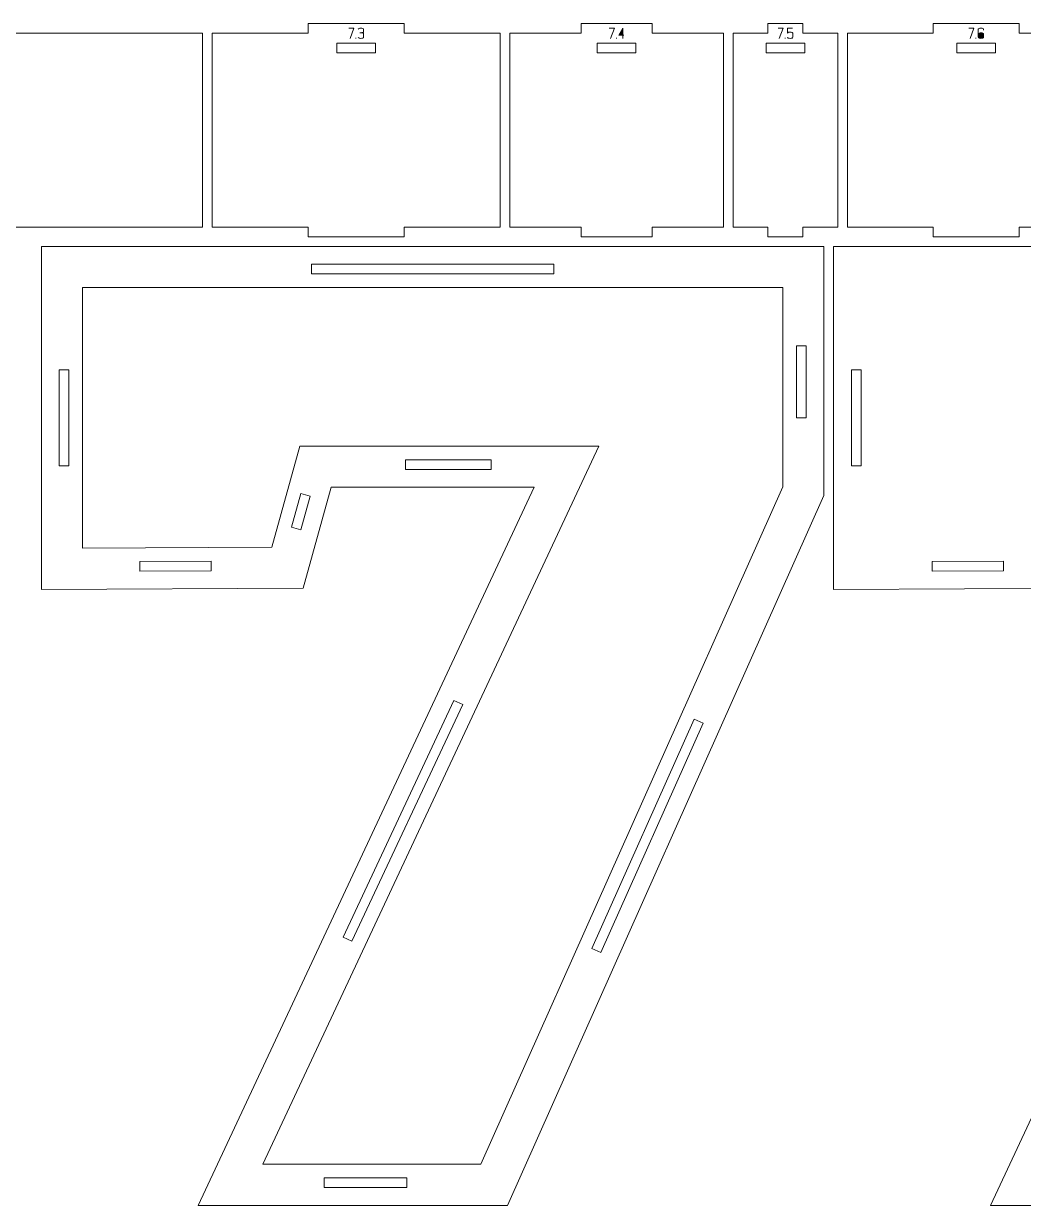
# Model space of a CAD drawing. Header units: centimetres. Extents: x -191 to 212, y -234 to 239.
# Drawn here: x 56.63 to 87.59, y -99.57 to -62.98 of the extents above; entities that cross this region are included whole.
import ezdxf

# ---------------------------------------------------------------- set-up
doc = ezdxf.new("R2010")
doc.units = ezdxf.units.CM
doc.header["$MEASUREMENT"] = 0
doc.layers.add('Capa 1', color=7, linetype='Continuous')

msp = doc.modelspace()

# ---------------------------------------------------------------- hatches: boundary and pattern name
at = {"layer": 'Capa 1', "true_color": 0x3e4095}
h = msp.add_hatch(color=175, dxfattribs=at)
edge = h.paths.add_edge_path()
edge.add_spline(control_points=[(66.73658, -63.43409), (66.73658, -63.43409), (66.85766, -63.11765), (66.85766, -63.11765), (66.85766, -63.11765), (66.69806, -63.11765), (66.69806, -63.11765), (66.69806, -63.11765), (66.85766, -63.11765), (66.85766, -63.11765), (66.85766, -63.11765), (66.73658, -63.43409), (66.73658, -63.43409)], knot_values=[0, 0, 0, 0, 0.25, 0.25, 0.25, 0.5, 0.5, 0.5, 0.75, 0.75, 0.75, 1, 1, 1, 1], degree=3, periodic=1)
h = msp.add_hatch(color=175, dxfattribs=at)
edge = h.paths.add_edge_path()
edge.add_spline(control_points=[(67.07412, -63.43409), (67.05058, -63.43409), (67.03093, -63.43065), (67.01519, -63.42377), (66.99944, -63.41689), (66.99157, -63.40856), (66.99157, -63.39878), (66.99157, -63.40856), (66.99944, -63.41689), (67.01519, -63.42377), (67.03093, -63.43065), (67.05058, -63.43409), (67.07412, -63.43409), (67.09766, -63.43409), (67.11731, -63.43065), (67.13305, -63.42377), (67.1488, -63.41689), (67.15667, -63.40856), (67.15667, -63.39878), (67.15667, -63.39878), (67.15667, -63.29559), (67.15667, -63.29559), (67.15667, -63.28733), (67.15101, -63.28015), (67.1397, -63.27404), (67.12839, -63.26792), (67.09522, -63.26379), (67.04018, -63.26165), (67.09491, -63.25829), (67.12778, -63.25431), (67.13878, -63.24973), (67.14979, -63.24514), (67.15575, -63.23765), (67.15667, -63.22726), (67.15667, -63.22726), (67.15667, -63.15296), (67.15667, -63.15296), (67.15667, -63.14318), (67.1488, -63.13485), (67.13305, -63.12797), (67.11731, -63.12109), (67.09766, -63.11765), (67.07412, -63.11765), (67.05058, -63.11765), (67.03093, -63.12109), (67.01519, -63.12797), (66.99944, -63.13485), (66.99157, -63.14318), (66.99157, -63.15296), (66.99157, -63.14318), (66.99944, -63.13485), (67.01519, -63.12797), (67.03093, -63.12109), (67.05058, -63.11765), (67.07412, -63.11765), (67.09766, -63.11765), (67.11731, -63.12109), (67.13305, -63.12797), (67.1488, -63.13485), (67.15667, -63.14318), (67.15667, -63.15296), (67.15667, -63.15296), (67.15667, -63.22726), (67.15667, -63.22726), (67.15575, -63.23765), (67.14979, -63.24514), (67.13878, -63.24973), (67.12778, -63.25431), (67.09491, -63.25829), (67.04018, -63.26165), (67.09522, -63.26379), (67.12839, -63.26792), (67.1397, -63.27404), (67.15101, -63.28015), (67.15667, -63.28733), (67.15667, -63.29559), (67.15667, -63.29559), (67.15667, -63.39878), (67.15667, -63.39878), (67.15667, -63.40856), (67.1488, -63.41689), (67.13305, -63.42377), (67.11731, -63.43065), (67.09766, -63.43409), (67.07412, -63.43409)], knot_values=[0, 0, 0, 0, 0.03571429, 0.03571429, 0.03571429, 0.07142857, 0.07142857, 0.07142857, 0.10714286, 0.10714286, 0.10714286, 0.14285714, 0.14285714, 0.14285714, 0.17857143, 0.17857143, 0.17857143, 0.21428571, 0.21428571, 0.21428571, 0.25, 0.25, 0.25, 0.28571429, 0.28571429, 0.28571429, 0.32142857, 0.32142857, 0.32142857, 0.35714286, 0.35714286, 0.35714286, 0.39285714, 0.39285714, 0.39285714, 0.42857143, 0.42857143, 0.42857143, 0.46428571, 0.46428571, 0.46428571, 0.5, 0.5, 0.5, 0.53571429, 0.53571429, 0.53571429, 0.57142857, 0.57142857, 0.57142857, 0.60714286, 0.60714286, 0.60714286, 0.64285714, 0.64285714, 0.64285714, 0.67857143, 0.67857143, 0.67857143, 0.71428571, 0.71428571, 0.71428571, 0.75, 0.75, 0.75, 0.78571429, 0.78571429, 0.78571429, 0.82142857, 0.82142857, 0.82142857, 0.85714286, 0.85714286, 0.85714286, 0.89285714, 0.89285714, 0.89285714, 0.92857143, 0.92857143, 0.92857143, 0.96428571, 0.96428571, 0.96428571, 1, 1, 1, 1], degree=3, periodic=1)
h = msp.add_hatch(color=175, dxfattribs=at)
edge = h.paths.add_edge_path()
edge.add_spline(control_points=[(74.80545, -63.43409), (74.80545, -63.43409), (74.92653, -63.11765), (74.92653, -63.11765), (74.92653, -63.11765), (74.76693, -63.11765), (74.76693, -63.11765), (74.76693, -63.11765), (74.92653, -63.11765), (74.92653, -63.11765), (74.92653, -63.11765), (74.80545, -63.43409), (74.80545, -63.43409)], knot_values=[0, 0, 0, 0, 0.25, 0.25, 0.25, 0.5, 0.5, 0.5, 0.75, 0.75, 0.75, 1, 1, 1, 1], degree=3, periodic=1)
h = msp.add_hatch(color=175, dxfattribs=at)
edge = h.paths.add_edge_path()
edge.add_spline(control_points=[(75.19023, -63.32953), (75.19023, -63.32953), (75.19023, -63.11719), (75.19023, -63.11719), (75.19023, -63.11719), (75.06044, -63.32953), (75.06044, -63.32953), (75.06044, -63.32953), (75.19023, -63.32953), (75.19023, -63.32953)], knot_values=[0, 0, 0, 0, 0.33333333, 0.33333333, 0.33333333, 0.66666667, 0.66666667, 0.66666667, 1, 1, 1, 1], degree=3, periodic=1)
h = msp.add_hatch(color=175, dxfattribs=at)
edge = h.paths.add_edge_path()
edge.add_spline(control_points=[(75.19023, -63.32953), (75.19023, -63.32953), (75.19023, -63.43409), (75.19023, -63.43409), (75.19023, -63.43409), (75.19023, -63.32953), (75.19023, -63.32953), (75.19023, -63.32953), (75.06044, -63.32953), (75.06044, -63.32953), (75.06044, -63.32953), (75.19023, -63.11719), (75.19023, -63.11719), (75.19023, -63.11719), (75.19023, -63.32953), (75.19023, -63.32953), (75.19023, -63.32953), (75.22004, -63.32953), (75.22004, -63.32953), (75.22004, -63.32953), (75.19023, -63.32953), (75.19023, -63.32953)], knot_values=[0, 0, 0, 0, 0.14285714, 0.14285714, 0.14285714, 0.28571429, 0.28571429, 0.28571429, 0.42857143, 0.42857143, 0.42857143, 0.57142857, 0.57142857, 0.57142857, 0.71428571, 0.71428571, 0.71428571, 0.85714286, 0.85714286, 0.85714286, 1, 1, 1, 1], degree=3, periodic=1)
h = msp.add_hatch(color=175, dxfattribs=at)
edge = h.paths.add_edge_path()
edge.add_spline(control_points=[(80.03052, -63.43409), (80.03052, -63.43409), (80.1516, -63.11765), (80.1516, -63.11765), (80.1516, -63.11765), (79.992, -63.11765), (79.992, -63.11765), (79.992, -63.11765), (80.1516, -63.11765), (80.1516, -63.11765), (80.1516, -63.11765), (80.03052, -63.43409), (80.03052, -63.43409)], knot_values=[0, 0, 0, 0, 0.25, 0.25, 0.25, 0.5, 0.5, 0.5, 0.75, 0.75, 0.75, 1, 1, 1, 1], degree=3, periodic=1)
h = msp.add_hatch(color=175, dxfattribs=at)
edge = h.paths.add_edge_path()
edge.add_spline(control_points=[(80.36806, -63.43409), (80.34452, -63.43409), (80.32487, -63.43065), (80.30913, -63.42377), (80.29338, -63.41689), (80.28551, -63.40856), (80.28551, -63.39878), (80.28551, -63.40856), (80.29338, -63.41689), (80.30913, -63.42377), (80.32487, -63.43065), (80.34452, -63.43409), (80.36806, -63.43409), (80.3916, -63.43409), (80.41125, -63.43065), (80.42699, -63.42377), (80.44274, -63.41689), (80.45061, -63.40856), (80.45061, -63.39878), (80.45061, -63.39878), (80.45061, -63.27312), (80.45061, -63.27312), (80.45061, -63.26333), (80.44274, -63.255), (80.42699, -63.24812), (80.41125, -63.24124), (80.3916, -63.2378), (80.36806, -63.2378), (80.34666, -63.23964), (80.33015, -63.24209), (80.31853, -63.24514), (80.30691, -63.2482), (80.29591, -63.25753), (80.28551, -63.27312), (80.28551, -63.27312), (80.28551, -63.11765), (80.28551, -63.11765), (80.28551, -63.11765), (80.44511, -63.11765), (80.44511, -63.11765), (80.44511, -63.11765), (80.28551, -63.11765), (80.28551, -63.11765), (80.28551, -63.11765), (80.28551, -63.27312), (80.28551, -63.27312), (80.29591, -63.25753), (80.30691, -63.2482), (80.31853, -63.24514), (80.33015, -63.24209), (80.34666, -63.23964), (80.36806, -63.2378), (80.3916, -63.2378), (80.41125, -63.24124), (80.42699, -63.24812), (80.44274, -63.255), (80.45061, -63.26333), (80.45061, -63.27312), (80.45061, -63.27312), (80.45061, -63.39878), (80.45061, -63.39878), (80.45061, -63.40856), (80.44274, -63.41689), (80.42699, -63.42377), (80.41125, -63.43065), (80.3916, -63.43409), (80.36806, -63.43409)], knot_values=[0, 0, 0, 0, 0.04545455, 0.04545455, 0.04545455, 0.09090909, 0.09090909, 0.09090909, 0.13636364, 0.13636364, 0.13636364, 0.18181818, 0.18181818, 0.18181818, 0.22727273, 0.22727273, 0.22727273, 0.27272727, 0.27272727, 0.27272727, 0.31818182, 0.31818182, 0.31818182, 0.36363636, 0.36363636, 0.36363636, 0.40909091, 0.40909091, 0.40909091, 0.45454545, 0.45454545, 0.45454545, 0.5, 0.5, 0.5, 0.54545455, 0.54545455, 0.54545455, 0.59090909, 0.59090909, 0.59090909, 0.63636364, 0.63636364, 0.63636364, 0.68181818, 0.68181818, 0.68181818, 0.72727273, 0.72727273, 0.72727273, 0.77272727, 0.77272727, 0.77272727, 0.81818182, 0.81818182, 0.81818182, 0.86363636, 0.86363636, 0.86363636, 0.90909091, 0.90909091, 0.90909091, 0.95454545, 0.95454545, 0.95454545, 1, 1, 1, 1], degree=3, periodic=1)
h = msp.add_hatch(color=175, dxfattribs=at)
edge = h.paths.add_edge_path()
edge.add_spline(control_points=[(85.93995, -63.43409), (85.93995, -63.43409), (86.06103, -63.11765), (86.06103, -63.11765), (86.06103, -63.11765), (85.90143, -63.11765), (85.90143, -63.11765), (85.90143, -63.11765), (86.06103, -63.11765), (86.06103, -63.11765), (86.06103, -63.11765), (85.93995, -63.43409), (85.93995, -63.43409)], knot_values=[0, 0, 0, 0, 0.25, 0.25, 0.25, 0.5, 0.5, 0.5, 0.75, 0.75, 0.75, 1, 1, 1, 1], degree=3, periodic=1)
h = msp.add_hatch(color=175, dxfattribs=at)
edge = h.paths.add_edge_path()
edge.add_spline(control_points=[(86.27749, -63.43409), (86.25395, -63.43409), (86.2343, -63.43065), (86.21856, -63.42377), (86.20281, -63.41689), (86.19494, -63.40856), (86.19494, -63.39878), (86.19494, -63.39878), (86.19494, -63.29192), (86.19494, -63.29192), (86.19494, -63.29192), (86.19494, -63.15296), (86.19494, -63.15296), (86.19494, -63.14318), (86.20281, -63.13485), (86.21856, -63.12797), (86.2343, -63.12109), (86.25395, -63.11765), (86.27749, -63.11765), (86.30103, -63.11765), (86.32068, -63.12109), (86.33642, -63.12797), (86.35217, -63.13485), (86.36004, -63.14318), (86.36004, -63.15296), (86.36004, -63.15296), (86.36004, -63.17864), (86.36004, -63.17864), (86.36004, -63.17864), (86.36004, -63.15296), (86.36004, -63.15296), (86.36004, -63.14318), (86.35217, -63.13485), (86.33642, -63.12797), (86.32068, -63.12109), (86.30103, -63.11765), (86.27749, -63.11765), (86.25395, -63.11765), (86.2343, -63.12109), (86.21856, -63.12797), (86.20281, -63.13485), (86.19494, -63.14318), (86.19494, -63.15296), (86.19494, -63.15296), (86.19494, -63.29192), (86.19494, -63.29192), (86.19494, -63.28275), (86.20449, -63.27457), (86.2236, -63.26739), (86.24271, -63.2602), (86.26067, -63.25661), (86.27749, -63.25661), (86.30103, -63.25661), (86.32068, -63.26005), (86.33642, -63.26693), (86.35217, -63.27381), (86.36004, -63.28214), (86.36004, -63.29192), (86.36004, -63.29192), (86.36004, -63.39878), (86.36004, -63.39878), (86.36004, -63.40856), (86.35217, -63.41689), (86.33642, -63.42377), (86.32068, -63.43065), (86.30103, -63.43409), (86.27749, -63.43409)], knot_values=[0, 0, 0, 0, 0.04545455, 0.04545455, 0.04545455, 0.09090909, 0.09090909, 0.09090909, 0.13636364, 0.13636364, 0.13636364, 0.18181818, 0.18181818, 0.18181818, 0.22727273, 0.22727273, 0.22727273, 0.27272727, 0.27272727, 0.27272727, 0.31818182, 0.31818182, 0.31818182, 0.36363636, 0.36363636, 0.36363636, 0.40909091, 0.40909091, 0.40909091, 0.45454545, 0.45454545, 0.45454545, 0.5, 0.5, 0.5, 0.54545455, 0.54545455, 0.54545455, 0.59090909, 0.59090909, 0.59090909, 0.63636364, 0.63636364, 0.63636364, 0.68181818, 0.68181818, 0.68181818, 0.72727273, 0.72727273, 0.72727273, 0.77272727, 0.77272727, 0.77272727, 0.81818182, 0.81818182, 0.81818182, 0.86363636, 0.86363636, 0.86363636, 0.90909091, 0.90909091, 0.90909091, 0.95454545, 0.95454545, 0.95454545, 1, 1, 1, 1], degree=3, periodic=1)
h = msp.add_hatch(color=175, dxfattribs=at)
edge = h.paths.add_edge_path()
edge.add_spline(control_points=[(86.19494, -63.39878), (86.19494, -63.40856), (86.20281, -63.41689), (86.21856, -63.42377), (86.2343, -63.43065), (86.25395, -63.43409), (86.27749, -63.43409), (86.30103, -63.43409), (86.32068, -63.43065), (86.33642, -63.42377), (86.35217, -63.41689), (86.36004, -63.40856), (86.36004, -63.39878), (86.36004, -63.39878), (86.36004, -63.29192), (86.36004, -63.29192), (86.36004, -63.28214), (86.35217, -63.27381), (86.33642, -63.26693), (86.32068, -63.26005), (86.30103, -63.25661), (86.27749, -63.25661), (86.26067, -63.25661), (86.24271, -63.2602), (86.2236, -63.26739), (86.20449, -63.27457), (86.19494, -63.28275), (86.19494, -63.29192), (86.19494, -63.29192), (86.19494, -63.39878), (86.19494, -63.39878)], knot_values=[0, 0, 0, 0, 0.1, 0.1, 0.1, 0.2, 0.2, 0.2, 0.3, 0.3, 0.3, 0.4, 0.4, 0.4, 0.5, 0.5, 0.5, 0.6, 0.6, 0.6, 0.7, 0.7, 0.7, 0.8, 0.8, 0.8, 0.9, 0.9, 0.9, 1, 1, 1, 1], degree=3, periodic=1)
h = msp.add_hatch(color=175, dxfattribs=at)
edge = h.paths.add_edge_path()
edge.add_spline(control_points=[(66.91819, -63.43409), (66.91819, -63.43409), (66.91819, -63.41162), (66.91819, -63.41162), (66.91819, -63.41162), (66.91819, -63.43409), (66.91819, -63.43409)], knot_values=[0, 0, 0, 0, 0.5, 0.5, 0.5, 1, 1, 1, 1], degree=3, periodic=1)
h = msp.add_hatch(color=175, dxfattribs=at)
edge = h.paths.add_edge_path()
edge.add_spline(control_points=[(74.98706, -63.43409), (74.98706, -63.43409), (74.98706, -63.41162), (74.98706, -63.41162), (74.98706, -63.41162), (74.98706, -63.43409), (74.98706, -63.43409)], knot_values=[0, 0, 0, 0, 0.5, 0.5, 0.5, 1, 1, 1, 1], degree=3, periodic=1)
h = msp.add_hatch(color=175, dxfattribs=at)
edge = h.paths.add_edge_path()
edge.add_spline(control_points=[(80.21213, -63.43409), (80.21213, -63.43409), (80.21213, -63.41162), (80.21213, -63.41162), (80.21213, -63.41162), (80.21213, -63.43409), (80.21213, -63.43409)], knot_values=[0, 0, 0, 0, 0.5, 0.5, 0.5, 1, 1, 1, 1], degree=3, periodic=1)
h = msp.add_hatch(color=175, dxfattribs=at)
edge = h.paths.add_edge_path()
edge.add_spline(control_points=[(86.12156, -63.43409), (86.12156, -63.43409), (86.12156, -63.41162), (86.12156, -63.41162), (86.12156, -63.41162), (86.12156, -63.43409), (86.12156, -63.43409)], knot_values=[0, 0, 0, 0, 0.5, 0.5, 0.5, 1, 1, 1, 1], degree=3, periodic=1)

# ---------------------------------------------------------------- linework, layer by layer
at = {"layer": 'Capa 1', "color": 240, "lineweight": 20}
for points, knots in [([(62.16752, -63.27689), (62.16752, -63.27689), (62.16752, -69.27689), (62.16752, -69.27689), (62.16752, -69.27689), (54.65427, -69.27689), (54.65427, -69.27689), (54.65427, -69.27689), (54.65427, -69.57689), (54.65427, -69.57689), (54.65427, -69.57689), (47.14103, -69.57689), (47.14103, -69.57689), (47.14103, -69.57689), (47.14103, -69.27689), (47.14103, -69.27689), (47.14103, -69.27689), (39.62778, -69.27689), (39.62778, -69.27689), (39.62778, -69.27689), (39.62778, -63.27689), (39.62778, -63.27689), (39.62778, -63.27689), (47.14103, -63.27689), (47.14103, -63.27689), (47.14103, -63.27689), (47.14103, -62.97689), (47.14103, -62.97689), (47.14103, -62.97689), (54.65427, -62.97689), (54.65427, -62.97689), (54.65427, -62.97689), (54.65427, -63.27689), (54.65427, -63.27689), (54.65427, -63.27689), (62.16752, -63.27689), (62.16752, -63.27689)], [0, 0, 0, 0, 0.08333333, 0.08333333, 0.08333333, 0.16666667, 0.16666667, 0.16666667, 0.25, 0.25, 0.25, 0.33333333, 0.33333333, 0.33333333, 0.41666667, 0.41666667, 0.41666667, 0.5, 0.5, 0.5, 0.58333333, 0.58333333, 0.58333333, 0.66666667, 0.66666667, 0.66666667, 0.75, 0.75, 0.75, 0.83333333, 0.83333333, 0.83333333, 0.91666667, 0.91666667, 0.91666667, 1, 1, 1, 1]), ([(62.46752, -63.27689), (62.46752, -63.27689), (62.46752, -69.27689), (62.46752, -69.27689), (62.46752, -69.27689), (65.44075, -69.27689), (65.44075, -69.27689), (65.44075, -69.27689), (65.44075, -69.57689), (65.44075, -69.57689), (65.44075, -69.57689), (68.41398, -69.57689), (68.41398, -69.57689), (68.41398, -69.57689), (68.41398, -69.27689), (68.41398, -69.27689), (68.41398, -69.27689), (71.38721, -69.27689), (71.38721, -69.27689), (71.38721, -69.27689), (71.38721, -63.27689), (71.38721, -63.27689), (71.38721, -63.27689), (68.41398, -63.27689), (68.41398, -63.27689), (68.41398, -63.27689), (68.41398, -62.97689), (68.41398, -62.97689), (68.41398, -62.97689), (65.44075, -62.97689), (65.44075, -62.97689), (65.44075, -62.97689), (65.44075, -63.27689), (65.44075, -63.27689), (65.44075, -63.27689), (62.46752, -63.27689), (62.46752, -63.27689)], [0, 0, 0, 0, 0.08333333, 0.08333333, 0.08333333, 0.16666667, 0.16666667, 0.16666667, 0.25, 0.25, 0.25, 0.33333333, 0.33333333, 0.33333333, 0.41666667, 0.41666667, 0.41666667, 0.5, 0.5, 0.5, 0.58333333, 0.58333333, 0.58333333, 0.66666667, 0.66666667, 0.66666667, 0.75, 0.75, 0.75, 0.83333333, 0.83333333, 0.83333333, 0.91666667, 0.91666667, 0.91666667, 1, 1, 1, 1]), ([(71.68721, -63.27689), (71.68721, -63.27689), (71.68721, -69.27689), (71.68721, -69.27689), (71.68721, -69.27689), (73.89139, -69.27689), (73.89139, -69.27689), (73.89139, -69.27689), (73.89139, -69.57689), (73.89139, -69.57689), (73.89139, -69.57689), (76.09557, -69.57689), (76.09557, -69.57689), (76.09557, -69.57689), (76.09557, -69.27689), (76.09557, -69.27689), (76.09557, -69.27689), (78.29975, -69.27689), (78.29975, -69.27689), (78.29975, -69.27689), (78.29975, -63.27689), (78.29975, -63.27689), (78.29975, -63.27689), (76.09557, -63.27689), (76.09557, -63.27689), (76.09557, -63.27689), (76.09557, -62.97689), (76.09557, -62.97689), (76.09557, -62.97689), (73.89139, -62.97689), (73.89139, -62.97689), (73.89139, -62.97689), (73.89139, -63.27689), (73.89139, -63.27689), (73.89139, -63.27689), (71.68721, -63.27689), (71.68721, -63.27689)], [0, 0, 0, 0, 0.08333333, 0.08333333, 0.08333333, 0.16666667, 0.16666667, 0.16666667, 0.25, 0.25, 0.25, 0.33333333, 0.33333333, 0.33333333, 0.41666667, 0.41666667, 0.41666667, 0.5, 0.5, 0.5, 0.58333333, 0.58333333, 0.58333333, 0.66666667, 0.66666667, 0.66666667, 0.75, 0.75, 0.75, 0.83333333, 0.83333333, 0.83333333, 0.91666667, 0.91666667, 0.91666667, 1, 1, 1, 1]), ([(78.59975, -63.27689), (78.59975, -63.27689), (78.59975, -69.27689), (78.59975, -69.27689), (78.59975, -69.27689), (79.68078, -69.27689), (79.68078, -69.27689), (79.68078, -69.27689), (79.68078, -69.57689), (79.68078, -69.57689), (79.68078, -69.57689), (80.76182, -69.57689), (80.76182, -69.57689), (80.76182, -69.57689), (80.76182, -69.27689), (80.76182, -69.27689), (80.76182, -69.27689), (81.84286, -69.27689), (81.84286, -69.27689), (81.84286, -69.27689), (81.84286, -63.27689), (81.84286, -63.27689), (81.84286, -63.27689), (80.76182, -63.27689), (80.76182, -63.27689), (80.76182, -63.27689), (80.76182, -62.97689), (80.76182, -62.97689), (80.76182, -62.97689), (79.68078, -62.97689), (79.68078, -62.97689), (79.68078, -62.97689), (79.68078, -63.27689), (79.68078, -63.27689), (79.68078, -63.27689), (78.59975, -63.27689), (78.59975, -63.27689)], [0, 0, 0, 0, 0.08333333, 0.08333333, 0.08333333, 0.16666667, 0.16666667, 0.16666667, 0.25, 0.25, 0.25, 0.33333333, 0.33333333, 0.33333333, 0.41666667, 0.41666667, 0.41666667, 0.5, 0.5, 0.5, 0.58333333, 0.58333333, 0.58333333, 0.66666667, 0.66666667, 0.66666667, 0.75, 0.75, 0.75, 0.83333333, 0.83333333, 0.83333333, 0.91666667, 0.91666667, 0.91666667, 1, 1, 1, 1]), ([(82.14286, -63.27689), (82.14286, -63.27689), (82.14286, -69.27689), (82.14286, -69.27689), (82.14286, -69.27689), (84.80144, -69.27689), (84.80144, -69.27689), (84.80144, -69.27689), (84.80144, -69.57689), (84.80144, -69.57689), (84.80144, -69.57689), (87.46003, -69.57689), (87.46003, -69.57689), (87.46003, -69.57689), (87.46003, -69.27689), (87.46003, -69.27689), (87.46003, -69.27689), (90.11861, -69.27689), (90.11861, -69.27689), (90.11861, -69.27689), (90.11861, -63.27689), (90.11861, -63.27689), (90.11861, -63.27689), (87.46003, -63.27689), (87.46003, -63.27689), (87.46003, -63.27689), (87.46003, -62.97689), (87.46003, -62.97689), (87.46003, -62.97689), (84.80144, -62.97689), (84.80144, -62.97689), (84.80144, -62.97689), (84.80144, -63.27689), (84.80144, -63.27689), (84.80144, -63.27689), (82.14286, -63.27689), (82.14286, -63.27689)], [0, 0, 0, 0, 0.08333333, 0.08333333, 0.08333333, 0.16666667, 0.16666667, 0.16666667, 0.25, 0.25, 0.25, 0.33333333, 0.33333333, 0.33333333, 0.41666667, 0.41666667, 0.41666667, 0.5, 0.5, 0.5, 0.58333333, 0.58333333, 0.58333333, 0.66666667, 0.66666667, 0.66666667, 0.75, 0.75, 0.75, 0.83333333, 0.83333333, 0.83333333, 0.91666667, 0.91666667, 0.91666667, 1, 1, 1, 1]), ([(66.32736, -63.87734), (66.32736, -63.87734), (67.52736, -63.87734), (67.52736, -63.87734), (67.52736, -63.87734), (67.52736, -63.57734), (67.52736, -63.57734), (67.52736, -63.57734), (66.32736, -63.57734), (66.32736, -63.57734), (66.32736, -63.57734), (66.32736, -63.87734), (66.32736, -63.87734)], [0, 0, 0, 0, 0.25, 0.25, 0.25, 0.5, 0.5, 0.5, 0.75, 0.75, 0.75, 1, 1, 1, 1]), ([(74.39348, -63.87734), (74.39348, -63.87734), (75.59348, -63.87734), (75.59348, -63.87734), (75.59348, -63.87734), (75.59348, -63.57734), (75.59348, -63.57734), (75.59348, -63.57734), (74.39348, -63.57734), (74.39348, -63.57734), (74.39348, -63.57734), (74.39348, -63.87734), (74.39348, -63.87734)], [0, 0, 0, 0, 0.25, 0.25, 0.25, 0.5, 0.5, 0.5, 0.75, 0.75, 0.75, 1, 1, 1, 1]), ([(79.6213, -63.87734), (79.6213, -63.87734), (80.8213, -63.87734), (80.8213, -63.87734), (80.8213, -63.87734), (80.8213, -63.57734), (80.8213, -63.57734), (80.8213, -63.57734), (79.6213, -63.57734), (79.6213, -63.57734), (79.6213, -63.57734), (79.6213, -63.87734), (79.6213, -63.87734)], [0, 0, 0, 0, 0.25, 0.25, 0.25, 0.5, 0.5, 0.5, 0.75, 0.75, 0.75, 1, 1, 1, 1]), ([(85.53073, -63.87734), (85.53073, -63.87734), (86.73073, -63.87734), (86.73073, -63.87734), (86.73073, -63.87734), (86.73073, -63.57734), (86.73073, -63.57734), (86.73073, -63.57734), (85.53073, -63.57734), (85.53073, -63.57734), (85.53073, -63.57734), (85.53073, -63.87734), (85.53073, -63.87734)], [0, 0, 0, 0, 0.25, 0.25, 0.25, 0.5, 0.5, 0.5, 0.75, 0.75, 0.75, 1, 1, 1, 1])]:
    msp.add_open_spline(points, degree=3, knots=knots, dxfattribs=at)
at = {"layer": 'Capa 1', "color": 114, "lineweight": 9}
for points, knots in [([(66.73658, -63.43409), (66.73658, -63.43409), (66.85766, -63.11765), (66.85766, -63.11765), (66.85766, -63.11765), (66.69806, -63.11765), (66.69806, -63.11765), (66.69806, -63.11765), (66.85766, -63.11765), (66.85766, -63.11765), (66.85766, -63.11765), (66.73658, -63.43409), (66.73658, -63.43409)], [0, 0, 0, 0, 0.25, 0.25, 0.25, 0.5, 0.5, 0.5, 0.75, 0.75, 0.75, 1, 1, 1, 1]), ([(67.07412, -63.43409), (67.05058, -63.43409), (67.03093, -63.43065), (67.01519, -63.42377), (66.99944, -63.41689), (66.99157, -63.40856), (66.99157, -63.39878), (66.99157, -63.40856), (66.99944, -63.41689), (67.01519, -63.42377), (67.03093, -63.43065), (67.05058, -63.43409), (67.07412, -63.43409), (67.09766, -63.43409), (67.11731, -63.43065), (67.13305, -63.42377), (67.1488, -63.41689), (67.15667, -63.40856), (67.15667, -63.39878), (67.15667, -63.39878), (67.15667, -63.29559), (67.15667, -63.29559), (67.15667, -63.28733), (67.15101, -63.28015), (67.1397, -63.27404), (67.12839, -63.26792), (67.09522, -63.26379), (67.04018, -63.26165), (67.09491, -63.25829), (67.12778, -63.25431), (67.13878, -63.24973), (67.14979, -63.24514), (67.15575, -63.23765), (67.15667, -63.22726), (67.15667, -63.22726), (67.15667, -63.15296), (67.15667, -63.15296), (67.15667, -63.14318), (67.1488, -63.13485), (67.13305, -63.12797), (67.11731, -63.12109), (67.09766, -63.11765), (67.07412, -63.11765), (67.05058, -63.11765), (67.03093, -63.12109), (67.01519, -63.12797), (66.99944, -63.13485), (66.99157, -63.14318), (66.99157, -63.15296), (66.99157, -63.14318), (66.99944, -63.13485), (67.01519, -63.12797), (67.03093, -63.12109), (67.05058, -63.11765), (67.07412, -63.11765), (67.09766, -63.11765), (67.11731, -63.12109), (67.13305, -63.12797), (67.1488, -63.13485), (67.15667, -63.14318), (67.15667, -63.15296), (67.15667, -63.15296), (67.15667, -63.22726), (67.15667, -63.22726), (67.15575, -63.23765), (67.14979, -63.24514), (67.13878, -63.24973), (67.12778, -63.25431), (67.09491, -63.25829), (67.04018, -63.26165), (67.09522, -63.26379), (67.12839, -63.26792), (67.1397, -63.27404), (67.15101, -63.28015), (67.15667, -63.28733), (67.15667, -63.29559), (67.15667, -63.29559), (67.15667, -63.39878), (67.15667, -63.39878), (67.15667, -63.40856), (67.1488, -63.41689), (67.13305, -63.42377), (67.11731, -63.43065), (67.09766, -63.43409), (67.07412, -63.43409)], [0, 0, 0, 0, 0.03571429, 0.03571429, 0.03571429, 0.07142857, 0.07142857, 0.07142857, 0.10714286, 0.10714286, 0.10714286, 0.14285714, 0.14285714, 0.14285714, 0.17857143, 0.17857143, 0.17857143, 0.21428571, 0.21428571, 0.21428571, 0.25, 0.25, 0.25, 0.28571429, 0.28571429, 0.28571429, 0.32142857, 0.32142857, 0.32142857, 0.35714286, 0.35714286, 0.35714286, 0.39285714, 0.39285714, 0.39285714, 0.42857143, 0.42857143, 0.42857143, 0.46428571, 0.46428571, 0.46428571, 0.5, 0.5, 0.5, 0.53571429, 0.53571429, 0.53571429, 0.57142857, 0.57142857, 0.57142857, 0.60714286, 0.60714286, 0.60714286, 0.64285714, 0.64285714, 0.64285714, 0.67857143, 0.67857143, 0.67857143, 0.71428571, 0.71428571, 0.71428571, 0.75, 0.75, 0.75, 0.78571429, 0.78571429, 0.78571429, 0.82142857, 0.82142857, 0.82142857, 0.85714286, 0.85714286, 0.85714286, 0.89285714, 0.89285714, 0.89285714, 0.92857143, 0.92857143, 0.92857143, 0.96428571, 0.96428571, 0.96428571, 1, 1, 1, 1]), ([(74.80545, -63.43409), (74.80545, -63.43409), (74.92653, -63.11765), (74.92653, -63.11765), (74.92653, -63.11765), (74.76693, -63.11765), (74.76693, -63.11765), (74.76693, -63.11765), (74.92653, -63.11765), (74.92653, -63.11765), (74.92653, -63.11765), (74.80545, -63.43409), (74.80545, -63.43409)], [0, 0, 0, 0, 0.25, 0.25, 0.25, 0.5, 0.5, 0.5, 0.75, 0.75, 0.75, 1, 1, 1, 1]), ([(75.19023, -63.32953), (75.19023, -63.32953), (75.19023, -63.11719), (75.19023, -63.11719), (75.19023, -63.11719), (75.06044, -63.32953), (75.06044, -63.32953), (75.06044, -63.32953), (75.19023, -63.32953), (75.19023, -63.32953)], [0, 0, 0, 0, 0.33333333, 0.33333333, 0.33333333, 0.66666667, 0.66666667, 0.66666667, 1, 1, 1, 1]), ([(75.19023, -63.32953), (75.19023, -63.32953), (75.19023, -63.43409), (75.19023, -63.43409), (75.19023, -63.43409), (75.19023, -63.32953), (75.19023, -63.32953), (75.19023, -63.32953), (75.06044, -63.32953), (75.06044, -63.32953), (75.06044, -63.32953), (75.19023, -63.11719), (75.19023, -63.11719), (75.19023, -63.11719), (75.19023, -63.32953), (75.19023, -63.32953), (75.19023, -63.32953), (75.22004, -63.32953), (75.22004, -63.32953), (75.22004, -63.32953), (75.19023, -63.32953), (75.19023, -63.32953)], [0, 0, 0, 0, 0.14285714, 0.14285714, 0.14285714, 0.28571429, 0.28571429, 0.28571429, 0.42857143, 0.42857143, 0.42857143, 0.57142857, 0.57142857, 0.57142857, 0.71428571, 0.71428571, 0.71428571, 0.85714286, 0.85714286, 0.85714286, 1, 1, 1, 1]), ([(80.03052, -63.43409), (80.03052, -63.43409), (80.1516, -63.11765), (80.1516, -63.11765), (80.1516, -63.11765), (79.992, -63.11765), (79.992, -63.11765), (79.992, -63.11765), (80.1516, -63.11765), (80.1516, -63.11765), (80.1516, -63.11765), (80.03052, -63.43409), (80.03052, -63.43409)], [0, 0, 0, 0, 0.25, 0.25, 0.25, 0.5, 0.5, 0.5, 0.75, 0.75, 0.75, 1, 1, 1, 1]), ([(80.36806, -63.43409), (80.34452, -63.43409), (80.32487, -63.43065), (80.30913, -63.42377), (80.29338, -63.41689), (80.28551, -63.40856), (80.28551, -63.39878), (80.28551, -63.40856), (80.29338, -63.41689), (80.30913, -63.42377), (80.32487, -63.43065), (80.34452, -63.43409), (80.36806, -63.43409), (80.3916, -63.43409), (80.41125, -63.43065), (80.42699, -63.42377), (80.44274, -63.41689), (80.45061, -63.40856), (80.45061, -63.39878), (80.45061, -63.39878), (80.45061, -63.27312), (80.45061, -63.27312), (80.45061, -63.26333), (80.44274, -63.255), (80.42699, -63.24812), (80.41125, -63.24124), (80.3916, -63.2378), (80.36806, -63.2378), (80.34666, -63.23964), (80.33015, -63.24209), (80.31853, -63.24514), (80.30691, -63.2482), (80.29591, -63.25753), (80.28551, -63.27312), (80.28551, -63.27312), (80.28551, -63.11765), (80.28551, -63.11765), (80.28551, -63.11765), (80.44511, -63.11765), (80.44511, -63.11765), (80.44511, -63.11765), (80.28551, -63.11765), (80.28551, -63.11765), (80.28551, -63.11765), (80.28551, -63.27312), (80.28551, -63.27312), (80.29591, -63.25753), (80.30691, -63.2482), (80.31853, -63.24514), (80.33015, -63.24209), (80.34666, -63.23964), (80.36806, -63.2378), (80.3916, -63.2378), (80.41125, -63.24124), (80.42699, -63.24812), (80.44274, -63.255), (80.45061, -63.26333), (80.45061, -63.27312), (80.45061, -63.27312), (80.45061, -63.39878), (80.45061, -63.39878), (80.45061, -63.40856), (80.44274, -63.41689), (80.42699, -63.42377), (80.41125, -63.43065), (80.3916, -63.43409), (80.36806, -63.43409)], [0, 0, 0, 0, 0.04545455, 0.04545455, 0.04545455, 0.09090909, 0.09090909, 0.09090909, 0.13636364, 0.13636364, 0.13636364, 0.18181818, 0.18181818, 0.18181818, 0.22727273, 0.22727273, 0.22727273, 0.27272727, 0.27272727, 0.27272727, 0.31818182, 0.31818182, 0.31818182, 0.36363636, 0.36363636, 0.36363636, 0.40909091, 0.40909091, 0.40909091, 0.45454545, 0.45454545, 0.45454545, 0.5, 0.5, 0.5, 0.54545455, 0.54545455, 0.54545455, 0.59090909, 0.59090909, 0.59090909, 0.63636364, 0.63636364, 0.63636364, 0.68181818, 0.68181818, 0.68181818, 0.72727273, 0.72727273, 0.72727273, 0.77272727, 0.77272727, 0.77272727, 0.81818182, 0.81818182, 0.81818182, 0.86363636, 0.86363636, 0.86363636, 0.90909091, 0.90909091, 0.90909091, 0.95454545, 0.95454545, 0.95454545, 1, 1, 1, 1]), ([(85.93995, -63.43409), (85.93995, -63.43409), (86.06103, -63.11765), (86.06103, -63.11765), (86.06103, -63.11765), (85.90143, -63.11765), (85.90143, -63.11765), (85.90143, -63.11765), (86.06103, -63.11765), (86.06103, -63.11765), (86.06103, -63.11765), (85.93995, -63.43409), (85.93995, -63.43409)], [0, 0, 0, 0, 0.25, 0.25, 0.25, 0.5, 0.5, 0.5, 0.75, 0.75, 0.75, 1, 1, 1, 1]), ([(86.27749, -63.43409), (86.25395, -63.43409), (86.2343, -63.43065), (86.21856, -63.42377), (86.20281, -63.41689), (86.19494, -63.40856), (86.19494, -63.39878), (86.19494, -63.39878), (86.19494, -63.29192), (86.19494, -63.29192), (86.19494, -63.29192), (86.19494, -63.15296), (86.19494, -63.15296), (86.19494, -63.14318), (86.20281, -63.13485), (86.21856, -63.12797), (86.2343, -63.12109), (86.25395, -63.11765), (86.27749, -63.11765), (86.30103, -63.11765), (86.32068, -63.12109), (86.33642, -63.12797), (86.35217, -63.13485), (86.36004, -63.14318), (86.36004, -63.15296), (86.36004, -63.15296), (86.36004, -63.17864), (86.36004, -63.17864), (86.36004, -63.17864), (86.36004, -63.15296), (86.36004, -63.15296), (86.36004, -63.14318), (86.35217, -63.13485), (86.33642, -63.12797), (86.32068, -63.12109), (86.30103, -63.11765), (86.27749, -63.11765), (86.25395, -63.11765), (86.2343, -63.12109), (86.21856, -63.12797), (86.20281, -63.13485), (86.19494, -63.14318), (86.19494, -63.15296), (86.19494, -63.15296), (86.19494, -63.29192), (86.19494, -63.29192), (86.19494, -63.28275), (86.20449, -63.27457), (86.2236, -63.26739), (86.24271, -63.2602), (86.26067, -63.25661), (86.27749, -63.25661), (86.30103, -63.25661), (86.32068, -63.26005), (86.33642, -63.26693), (86.35217, -63.27381), (86.36004, -63.28214), (86.36004, -63.29192), (86.36004, -63.29192), (86.36004, -63.39878), (86.36004, -63.39878), (86.36004, -63.40856), (86.35217, -63.41689), (86.33642, -63.42377), (86.32068, -63.43065), (86.30103, -63.43409), (86.27749, -63.43409)], [0, 0, 0, 0, 0.04545455, 0.04545455, 0.04545455, 0.09090909, 0.09090909, 0.09090909, 0.13636364, 0.13636364, 0.13636364, 0.18181818, 0.18181818, 0.18181818, 0.22727273, 0.22727273, 0.22727273, 0.27272727, 0.27272727, 0.27272727, 0.31818182, 0.31818182, 0.31818182, 0.36363636, 0.36363636, 0.36363636, 0.40909091, 0.40909091, 0.40909091, 0.45454545, 0.45454545, 0.45454545, 0.5, 0.5, 0.5, 0.54545455, 0.54545455, 0.54545455, 0.59090909, 0.59090909, 0.59090909, 0.63636364, 0.63636364, 0.63636364, 0.68181818, 0.68181818, 0.68181818, 0.72727273, 0.72727273, 0.72727273, 0.77272727, 0.77272727, 0.77272727, 0.81818182, 0.81818182, 0.81818182, 0.86363636, 0.86363636, 0.86363636, 0.90909091, 0.90909091, 0.90909091, 0.95454545, 0.95454545, 0.95454545, 1, 1, 1, 1]), ([(86.19494, -63.39878), (86.19494, -63.40856), (86.20281, -63.41689), (86.21856, -63.42377), (86.2343, -63.43065), (86.25395, -63.43409), (86.27749, -63.43409), (86.30103, -63.43409), (86.32068, -63.43065), (86.33642, -63.42377), (86.35217, -63.41689), (86.36004, -63.40856), (86.36004, -63.39878), (86.36004, -63.39878), (86.36004, -63.29192), (86.36004, -63.29192), (86.36004, -63.28214), (86.35217, -63.27381), (86.33642, -63.26693), (86.32068, -63.26005), (86.30103, -63.25661), (86.27749, -63.25661), (86.26067, -63.25661), (86.24271, -63.2602), (86.2236, -63.26739), (86.20449, -63.27457), (86.19494, -63.28275), (86.19494, -63.29192), (86.19494, -63.29192), (86.19494, -63.39878), (86.19494, -63.39878)], [0, 0, 0, 0, 0.1, 0.1, 0.1, 0.2, 0.2, 0.2, 0.3, 0.3, 0.3, 0.4, 0.4, 0.4, 0.5, 0.5, 0.5, 0.6, 0.6, 0.6, 0.7, 0.7, 0.7, 0.8, 0.8, 0.8, 0.9, 0.9, 0.9, 1, 1, 1, 1]), ([(66.91819, -63.43409), (66.91819, -63.43409), (66.91819, -63.41162), (66.91819, -63.41162), (66.91819, -63.41162), (66.91819, -63.43409), (66.91819, -63.43409)], [0, 0, 0, 0, 0.5, 0.5, 0.5, 1, 1, 1, 1]), ([(74.98706, -63.43409), (74.98706, -63.43409), (74.98706, -63.41162), (74.98706, -63.41162), (74.98706, -63.41162), (74.98706, -63.43409), (74.98706, -63.43409)], [0, 0, 0, 0, 0.5, 0.5, 0.5, 1, 1, 1, 1]), ([(80.21213, -63.43409), (80.21213, -63.43409), (80.21213, -63.41162), (80.21213, -63.41162), (80.21213, -63.41162), (80.21213, -63.43409), (80.21213, -63.43409)], [0, 0, 0, 0, 0.5, 0.5, 0.5, 1, 1, 1, 1]), ([(86.12156, -63.43409), (86.12156, -63.43409), (86.12156, -63.41162), (86.12156, -63.41162), (86.12156, -63.41162), (86.12156, -63.43409), (86.12156, -63.43409)], [0, 0, 0, 0, 0.5, 0.5, 0.5, 1, 1, 1, 1])]:
    msp.add_open_spline(points, degree=3, knots=knots, dxfattribs=at)
at = {"layer": 'Capa 1', "color": 240, "lineweight": 9}
for points, knots in [([(81.41142, -77.59359), (81.41142, -77.59359), (71.61381, -99.57319), (71.61381, -99.57319), (71.61381, -99.57319), (62.03296, -99.57319), (62.03296, -99.57319), (62.03296, -99.57319), (72.4375, -77.33348), (72.4375, -77.33348), (72.4375, -77.33348), (66.15142, -77.33348), (66.15142, -77.33348), (66.15142, -77.33348), (65.28438, -80.45484), (65.28438, -80.45484), (65.28438, -80.45484), (57.1775, -80.49819), (57.1775, -80.49819), (57.1775, -80.49819), (57.1775, -69.87689), (57.1775, -69.87689), (57.1775, -69.87689), (81.41466, -69.87689), (81.41466, -69.87689), (81.41466, -69.87689), (81.41142, -77.59359), (81.41142, -77.59359)], [0, 0, 0, 0, 0.11111111, 0.11111111, 0.11111111, 0.22222222, 0.22222222, 0.22222222, 0.33333333, 0.33333333, 0.33333333, 0.44444444, 0.44444444, 0.44444444, 0.55555556, 0.55555556, 0.55555556, 0.66666667, 0.66666667, 0.66666667, 0.77777778, 0.77777778, 0.77777778, 0.88888889, 0.88888889, 0.88888889, 1, 1, 1, 1]), ([(105.94858, -77.59359), (105.94858, -77.59359), (96.15097, -99.57319), (96.15097, -99.57319), (96.15097, -99.57319), (86.57012, -99.57319), (86.57012, -99.57319), (86.57012, -99.57319), (96.97466, -77.33348), (96.97466, -77.33348), (96.97466, -77.33348), (90.68858, -77.33348), (90.68858, -77.33348), (90.68858, -77.33348), (89.82154, -80.45484), (89.82154, -80.45484), (89.82154, -80.45484), (81.71466, -80.49819), (81.71466, -80.49819), (81.71466, -80.49819), (81.71466, -69.87689), (81.71466, -69.87689), (81.71466, -69.87689), (105.95182, -69.87689), (105.95182, -69.87689), (105.95182, -69.87689), (105.94858, -77.59359), (105.94858, -77.59359)], [0, 0, 0, 0, 0.11111111, 0.11111111, 0.11111111, 0.22222222, 0.22222222, 0.22222222, 0.33333333, 0.33333333, 0.33333333, 0.44444444, 0.44444444, 0.44444444, 0.55555556, 0.55555556, 0.55555556, 0.66666667, 0.66666667, 0.66666667, 0.77777778, 0.77777778, 0.77777778, 0.88888889, 0.88888889, 0.88888889, 1, 1, 1, 1]), ([(65.53928, -70.72542), (65.53928, -70.72542), (73.05252, -70.72542), (73.05252, -70.72542), (73.05252, -70.72542), (73.05252, -70.42542), (73.05252, -70.42542), (73.05252, -70.42542), (65.53928, -70.42542), (65.53928, -70.42542), (65.53928, -70.42542), (65.53928, -70.72542), (65.53928, -70.72542)], [0, 0, 0, 0, 0.25, 0.25, 0.25, 0.5, 0.5, 0.5, 0.75, 0.75, 0.75, 1, 1, 1, 1]), ([(80.13874, -77.3225), (80.13874, -77.3225), (80.14134, -71.14968), (80.14134, -71.14968), (80.14134, -71.14968), (58.45029, -71.14968), (58.45029, -71.14968), (58.45029, -71.14968), (58.45029, -79.21858), (58.45029, -79.21858), (58.45029, -79.21858), (64.31552, -79.18721), (64.31552, -79.18721), (64.31552, -79.18721), (65.18399, -76.06069), (65.18399, -76.06069), (65.18399, -76.06069), (74.43815, -76.06069), (74.43815, -76.06069), (74.43815, -76.06069), (64.03361, -98.3004), (64.03361, -98.3004), (64.03361, -98.3004), (70.78765, -98.3004), (70.78765, -98.3004), (70.78765, -98.3004), (80.13874, -77.3225), (80.13874, -77.3225)], [0, 0, 0, 0, 0.11111111, 0.11111111, 0.11111111, 0.22222222, 0.22222222, 0.22222222, 0.33333333, 0.33333333, 0.33333333, 0.44444444, 0.44444444, 0.44444444, 0.55555556, 0.55555556, 0.55555556, 0.66666667, 0.66666667, 0.66666667, 0.77777778, 0.77777778, 0.77777778, 0.88888889, 0.88888889, 0.88888889, 1, 1, 1, 1]), ([(80.56484, -72.95457), (80.56484, -72.95457), (80.5639, -75.18371), (80.5639, -75.18371), (80.5639, -75.18371), (80.8639, -75.18384), (80.8639, -75.18384), (80.8639, -75.18384), (80.86484, -72.95469), (80.86484, -72.95469), (80.86484, -72.95469), (80.56484, -72.95457), (80.56484, -72.95457)], [0, 0, 0, 0, 0.25, 0.25, 0.25, 0.5, 0.5, 0.5, 0.75, 0.75, 0.75, 1, 1, 1, 1]), ([(58.02603, -76.67188), (58.02603, -76.67188), (58.02603, -73.69865), (58.02603, -73.69865), (58.02603, -73.69865), (57.72603, -73.69865), (57.72603, -73.69865), (57.72603, -73.69865), (57.72603, -76.67188), (57.72603, -76.67188), (57.72603, -76.67188), (58.02603, -76.67188), (58.02603, -76.67188)], [0, 0, 0, 0, 0.25, 0.25, 0.25, 0.5, 0.5, 0.5, 0.75, 0.75, 0.75, 1, 1, 1, 1]), ([(82.56319, -76.67188), (82.56319, -76.67188), (82.56319, -73.69865), (82.56319, -73.69865), (82.56319, -73.69865), (82.26319, -73.69865), (82.26319, -73.69865), (82.26319, -73.69865), (82.26319, -76.67188), (82.26319, -76.67188), (82.26319, -76.67188), (82.56319, -76.67188), (82.56319, -76.67188)], [0, 0, 0, 0, 0.25, 0.25, 0.25, 0.5, 0.5, 0.5, 0.75, 0.75, 0.75, 1, 1, 1, 1]), ([(71.11269, -76.48495), (71.11269, -76.48495), (68.4541, -76.48495), (68.4541, -76.48495), (68.4541, -76.48495), (68.4541, -76.78495), (68.4541, -76.78495), (68.4541, -76.78495), (71.11269, -76.78495), (71.11269, -76.78495), (71.11269, -76.78495), (71.11269, -76.48495), (71.11269, -76.48495)], [0, 0, 0, 0, 0.25, 0.25, 0.25, 0.5, 0.5, 0.5, 0.75, 0.75, 0.75, 1, 1, 1, 1]), ([(65.21713, -77.52655), (65.21713, -77.52655), (64.9278, -78.56815), (64.9278, -78.56815), (64.9278, -78.56815), (65.21686, -78.64844), (65.21686, -78.64844), (65.21686, -78.64844), (65.50619, -77.60684), (65.50619, -77.60684), (65.50619, -77.60684), (65.21713, -77.52655), (65.21713, -77.52655)], [0, 0, 0, 0, 0.25, 0.25, 0.25, 0.5, 0.5, 0.5, 0.75, 0.75, 0.75, 1, 1, 1, 1]), ([(62.43432, -79.62154), (62.43432, -79.62154), (60.23018, -79.63332), (60.23018, -79.63332), (60.23018, -79.63332), (60.23178, -79.93332), (60.23178, -79.93332), (60.23178, -79.93332), (62.43593, -79.92153), (62.43593, -79.92153), (62.43593, -79.92153), (62.43432, -79.62154), (62.43432, -79.62154)], [0, 0, 0, 0, 0.25, 0.25, 0.25, 0.5, 0.5, 0.5, 0.75, 0.75, 0.75, 1, 1, 1, 1]), ([(86.97148, -79.62154), (86.97148, -79.62154), (84.76734, -79.63332), (84.76734, -79.63332), (84.76734, -79.63332), (84.76894, -79.93332), (84.76894, -79.93332), (84.76894, -79.93332), (86.97309, -79.92153), (86.97309, -79.92153), (86.97309, -79.92153), (86.97148, -79.62154), (86.97148, -79.62154)], [0, 0, 0, 0, 0.25, 0.25, 0.25, 0.5, 0.5, 0.5, 0.75, 0.75, 0.75, 1, 1, 1, 1]), ([(66.79653, -91.39347), (66.79653, -91.39347), (70.22632, -84.06227), (70.22632, -84.06227), (70.22632, -84.06227), (69.95459, -83.93515), (69.95459, -83.93515), (69.95459, -83.93515), (66.52479, -91.26634), (66.52479, -91.26634), (66.52479, -91.26634), (66.79653, -91.39347), (66.79653, -91.39347)], [0, 0, 0, 0, 0.25, 0.25, 0.25, 0.5, 0.5, 0.5, 0.75, 0.75, 0.75, 1, 1, 1, 1]), ([(77.39633, -84.51679), (77.39633, -84.51679), (74.22968, -91.62073), (74.22968, -91.62073), (74.22968, -91.62073), (74.50369, -91.74287), (74.50369, -91.74287), (74.50369, -91.74287), (77.67034, -84.63894), (77.67034, -84.63894), (77.67034, -84.63894), (77.39633, -84.51679), (77.39633, -84.51679)], [0, 0, 0, 0, 0.25, 0.25, 0.25, 0.5, 0.5, 0.5, 0.75, 0.75, 0.75, 1, 1, 1, 1]), ([(68.4976, -98.72466), (68.4976, -98.72466), (65.93217, -98.72466), (65.93217, -98.72466), (65.93217, -98.72466), (65.93217, -99.02466), (65.93217, -99.02466), (65.93217, -99.02466), (68.4976, -99.02466), (68.4976, -99.02466), (68.4976, -99.02466), (68.4976, -98.72466), (68.4976, -98.72466)], [0, 0, 0, 0, 0.25, 0.25, 0.25, 0.5, 0.5, 0.5, 0.75, 0.75, 0.75, 1, 1, 1, 1])]:
    msp.add_open_spline(points, degree=3, knots=knots, dxfattribs=at)

doc.saveas('drawing.dxf')
